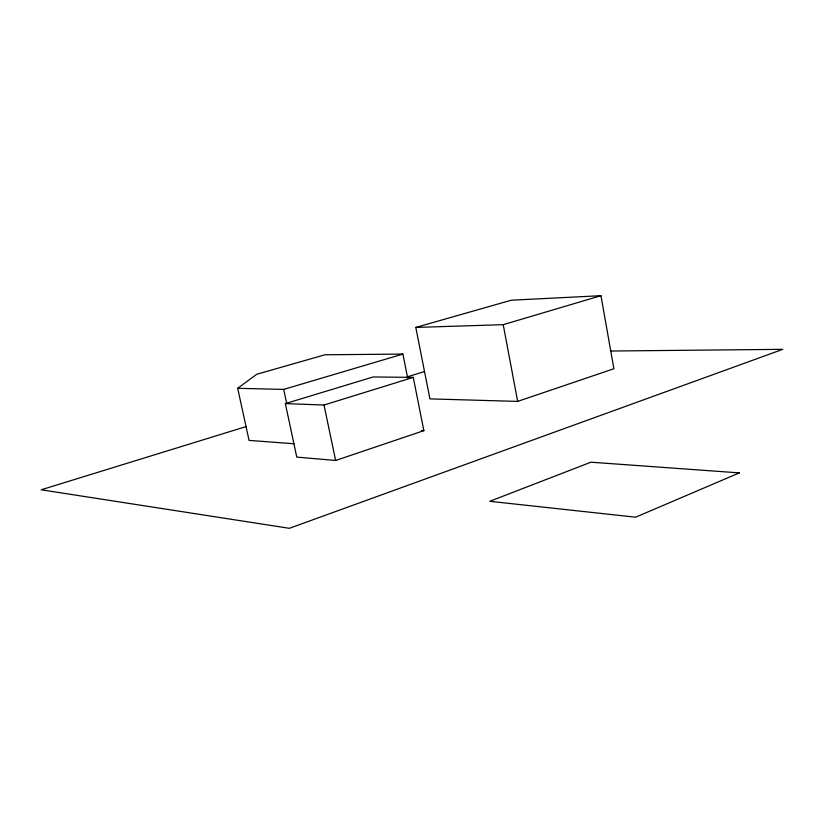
<?xml version="1.0" encoding="UTF-8"?>
<svg xmlns="http://www.w3.org/2000/svg" width="824" height="824" viewBox="0 0 824 824"><rect width="100%" height="100%" fill="white"/><g stroke="black" fill="none" stroke-linecap="round" stroke-linejoin="round"><path stroke-width="1.24" d="M294.065 443.755L249.054 440.397L237.693 388.31L256.717 374.281L325.006 354.773L402.885 354.073L407.664 377.989M517.668 401.401L613.901 368.74L600.943 295.692L511.282 300.214L415.79 327.427L429.922 398.888L517.668 401.401L503.217 324.677L415.79 327.427M335.626 460.482L423.866 430.643L413.267 377.392L373.169 376.959L285.351 403.595L296.774 457.104L335.626 460.482L324.017 405.027L285.351 403.595M324.017 405.027L413.267 377.392M246.314 426.513L41.2 489.786L289.368 528.308L782.8 349.335L610.491 351.034M407.211 376.877L424.412 371.572M237.693 388.31L283.703 389.402L402.885 354.073M503.217 324.677L600.943 295.692M421.352 430.509L423.866 430.643M283.703 389.402L286.608 403.018M739.324 472.883L635.603 517.194L489.755 501.301L590.921 462.202L739.324 472.883"/></g></svg>
